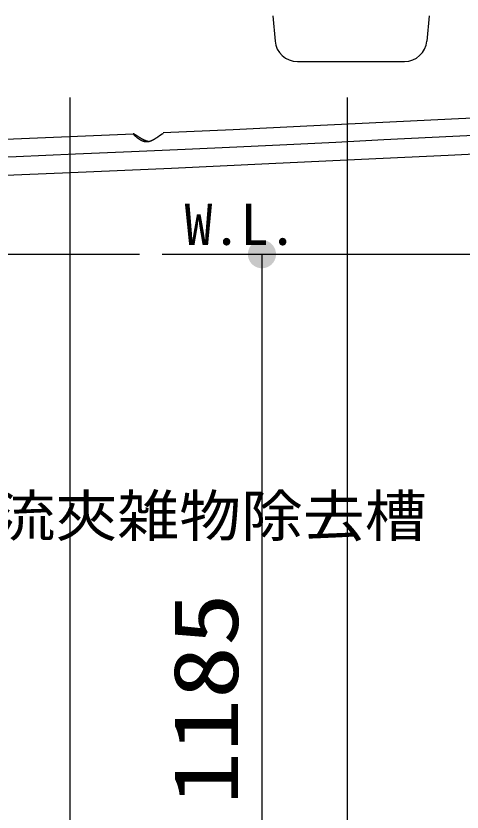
# Model space of a CAD drawing. Units: millimetres, scale not verified. Extents: x -8093 to 8093, y -5792 to 5792.
# Drawn here: x -6014 to -5419, y -2936 to -1874 of the extents above; entities that cross this region are included whole.
import ezdxf
from ezdxf.enums import TextEntityAlignment as Align

# ---------------------------------------------------------------- set-up
doc = ezdxf.new("R2010")
doc.units = ezdxf.units.MM
doc.header["$LTSCALE"] = 30
doc.linetypes.add('LONG_CHAIN', pattern=[21, 18, -1, 1, -1])
doc.linetypes.add('LONG_DOUBLE_CHAIN', pattern=[21.8, 18, -1, 0.6, -0.6, 0.6, -1])
doc.layers.add('0-1_00クル-フ-0躯体', color=3, linetype='Continuous', lineweight=25)
doc.layers.add('0-4_00クル-フ-6寸法', color=132, linetype='Continuous', lineweight=25)
doc.styles.add('ＭＳ ゴシック', font='')
doc.styles.get('ＭＳ ゴシック').set_extended_font_data('MS Gothic')

msp = doc.modelspace()

# ---------------------------------------------------------------- linework, layer by layer
at = {"layer": '0-1_00クル-フ-0躯体'}
for p, q in [((-5671.43, -1873.51), (-5668.5, -1906.99)), ((-5463.03, -1873.51), (-5465.96, -1906.99)), ((-5638.62, -1934.38), (-5495.85, -1934.38)), ((-5942.23, -1982.38), (-5942.23, -3326.38)), ((-5572.23, -1982.38), (-5572.23, -3326.38)), ((-6185.53, -2044.53), (-5857.5, -2030.75)), ((-6184.53, -2092.54), (-5941.23, -2082.31))]:
    msp.add_line(p, q, dxfattribs=at)
at = {"layer": '0-1_00クル-フ-0躯体', "linetype": 'LONG_DOUBLE_CHAIN'}
msp.add_line((-6389.1, -2191.38), (-4705.36, -2191.38), dxfattribs=at)
at = {"layer": '0-1_00クル-フ-0躯体'}
for points in [[(-5817.68, -2029.08), (-5724.38, -2024.95), (-5625.84, -2020.29), (-5524.73, -2015.37), (-5423.73, -2010.47), (-5325.52, -2005.88), (-5232.78, -2001.86), (-5148.18, -1998.69), (-5074.39, -1996.65)], [(-5856.63, -2031.06), (-5856.72, -2031.02), (-5856.8, -2030.97), (-5856.88, -2030.93), (-5856.95, -2030.9), (-5857.02, -2030.87), (-5857.08, -2030.84), (-5857.13, -2030.82), (-5857.17, -2030.8), (-5857.21, -2030.79), (-5857.25, -2030.77), (-5857.29, -2030.76), (-5857.32, -2030.76), (-5857.36, -2030.75), (-5857.39, -2030.75), (-5857.42, -2030.75), (-5857.46, -2030.75), (-5857.49, -2030.75), (-5857.51, -2030.75), (-5857.54, -2030.76), (-5857.56, -2030.76), (-5857.57, -2030.77), (-5857.58, -2030.79), (-5857.59, -2030.8), (-5857.59, -2030.81), (-5857.59, -2030.84), (-5857.58, -2030.86), (-5857.57, -2030.89), (-5857.56, -2030.92), (-5857.54, -2030.96), (-5857.52, -2031), (-5857.49, -2031.04), (-5857.47, -2031.09), (-5857.43, -2031.14), (-5857.4, -2031.19), (-5857.37, -2031.25), (-5857.34, -2031.3), (-5857.3, -2031.34), (-5857.27, -2031.39), (-5857.23, -2031.44)], [(-5857.23, -2031.44), (-5857.19, -2031.49), (-5857.14, -2031.54), (-5857.09, -2031.6), (-5857.04, -2031.66), (-5856.97, -2031.73), (-5856.9, -2031.81), (-5856.82, -2031.9), (-5856.74, -2031.98), (-5856.66, -2032.07), (-5856.57, -2032.17), (-5856.48, -2032.26), (-5856.39, -2032.35), (-5856.31, -2032.44), (-5856.23, -2032.52), (-5856.15, -2032.6), (-5856.07, -2032.67), (-5855.99, -2032.75), (-5855.91, -2032.83), (-5855.82, -2032.91), (-5855.72, -2033), (-5855.62, -2033.1), (-5855.5, -2033.21), (-5855.38, -2033.32), (-5855.25, -2033.44), (-5855.12, -2033.56), (-5854.98, -2033.68), (-5854.85, -2033.8), (-5854.72, -2033.91), (-5854.59, -2034.02), (-5854.47, -2034.13), (-5854.36, -2034.23), (-5854.25, -2034.32), (-5854.14, -2034.41), (-5854.03, -2034.51), (-5853.92, -2034.6), (-5853.79, -2034.71), (-5853.66, -2034.82), (-5853.51, -2034.93), (-5853.35, -2035.06)], [(-5851.61, -2034.23), (-5851.75, -2034.13), (-5851.9, -2034.04), (-5852.05, -2033.94), (-5852.22, -2033.83), (-5852.39, -2033.71), (-5852.57, -2033.59), (-5852.76, -2033.47), (-5852.94, -2033.35), (-5853.12, -2033.24), (-5853.29, -2033.13), (-5853.45, -2033.02), (-5853.59, -2032.93), (-5853.73, -2032.84), (-5853.85, -2032.76), (-5853.97, -2032.68), (-5854.09, -2032.6), (-5854.21, -2032.53), (-5854.33, -2032.45), (-5854.45, -2032.37), (-5854.59, -2032.29), (-5854.73, -2032.2), (-5854.87, -2032.11), (-5855.01, -2032.02), (-5855.16, -2031.93), (-5855.29, -2031.84), (-5855.42, -2031.76), (-5855.55, -2031.68), (-5855.66, -2031.62), (-5855.76, -2031.55), (-5855.85, -2031.5), (-5855.94, -2031.45), (-5856.02, -2031.4), (-5856.1, -2031.35), (-5856.18, -2031.31), (-5856.27, -2031.26), (-5856.35, -2031.21), (-5856.45, -2031.16), (-5856.54, -2031.11), (-5856.63, -2031.06)], [(-5853.35, -2035.06), (-5853.19, -2035.19), (-5853.02, -2035.33), (-5852.85, -2035.46), (-5852.68, -2035.59), (-5852.52, -2035.72), (-5852.36, -2035.85), (-5852.21, -2035.96), (-5852.07, -2036.07), (-5851.94, -2036.17), (-5851.8, -2036.28), (-5851.66, -2036.38), (-5851.51, -2036.49), (-5851.35, -2036.6), (-5851.18, -2036.72), (-5850.99, -2036.85), (-5850.79, -2036.99), (-5850.58, -2037.14), (-5850.37, -2037.28), (-5850.15, -2037.43), (-5849.94, -2037.57), (-5849.73, -2037.71), (-5849.53, -2037.84), (-5849.35, -2037.96), (-5849.17, -2038.07), (-5849, -2038.18), (-5848.84, -2038.28), (-5848.67, -2038.38), (-5848.49, -2038.49), (-5848.3, -2038.59), (-5848.1, -2038.7), (-5847.88, -2038.82), (-5847.65, -2038.95), (-5847.4, -2039.08), (-5847.15, -2039.21), (-5846.9, -2039.34), (-5846.65, -2039.46), (-5846.41, -2039.58), (-5846.18, -2039.69), (-5845.97, -2039.8)], [(-5843.85, -2038.82), (-5844.11, -2038.69), (-5844.35, -2038.57), (-5844.57, -2038.46), (-5844.78, -2038.36), (-5844.98, -2038.25), (-5845.17, -2038.15), (-5845.35, -2038.05), (-5845.54, -2037.95), (-5845.74, -2037.83), (-5845.95, -2037.71), (-5846.18, -2037.59), (-5846.42, -2037.45), (-5846.66, -2037.31), (-5846.91, -2037.16), (-5847.16, -2037.02), (-5847.4, -2036.87), (-5847.63, -2036.74), (-5847.85, -2036.61), (-5848.05, -2036.49), (-5848.23, -2036.37), (-5848.41, -2036.27), (-5848.58, -2036.17), (-5848.74, -2036.06), (-5848.91, -2035.96), (-5849.08, -2035.85), (-5849.26, -2035.74), (-5849.45, -2035.62), (-5849.65, -2035.49), (-5849.86, -2035.36), (-5850.06, -2035.22), (-5850.27, -2035.09), (-5850.47, -2034.96), (-5850.67, -2034.84), (-5850.85, -2034.72), (-5851.02, -2034.61), (-5851.18, -2034.51), (-5851.32, -2034.41), (-5851.47, -2034.32), (-5851.61, -2034.23)], [(-5837.15, -2040.99), (-5837.27, -2040.98), (-5837.33, -2040.97), (-5837.39, -2040.96), (-5837.46, -2040.96), (-5837.54, -2040.94), (-5837.63, -2040.93), (-5837.72, -2040.92), (-5837.81, -2040.91), (-5837.91, -2040.89), (-5838, -2040.88), (-5838.1, -2040.86), (-5838.2, -2040.84), (-5838.31, -2040.82), (-5838.43, -2040.79), (-5838.57, -2040.76), (-5838.72, -2040.72), (-5838.88, -2040.68), (-5839.07, -2040.63), (-5839.27, -2040.58), (-5839.49, -2040.52), (-5839.71, -2040.46), (-5839.94, -2040.4), (-5840.17, -2040.33), (-5840.4, -2040.26), (-5840.61, -2040.19), (-5840.82, -2040.13), (-5841.02, -2040.06), (-5841.21, -2039.99), (-5841.41, -2039.91), (-5841.6, -2039.84), (-5841.81, -2039.75), (-5842.02, -2039.66), (-5842.25, -2039.56), (-5842.5, -2039.45), (-5842.76, -2039.33), (-5843.03, -2039.2), (-5843.31, -2039.07), (-5843.58, -2038.95), (-5843.85, -2038.82)], [(-5839.49, -2041.24), (-5839.26, -2041.23), (-5839.17, -2041.23), (-5839.05, -2041.23), (-5838.92, -2041.23), (-5838.77, -2041.22), (-5838.62, -2041.21), (-5838.46, -2041.21), (-5838.29, -2041.19), (-5838.12, -2041.18), (-5837.94, -2041.16), (-5837.77, -2041.14), (-5837.59, -2041.11), (-5837.41, -2041.08), (-5837.21, -2041.04), (-5837, -2040.99), (-5836.78, -2040.94), (-5836.53, -2040.88), (-5836.27, -2040.81), (-5836, -2040.73), (-5835.71, -2040.65), (-5835.42, -2040.56), (-5835.13, -2040.47), (-5834.85, -2040.38), (-5834.58, -2040.29), (-5834.32, -2040.2), (-5834.09, -2040.12), (-5833.87, -2040.04), (-5833.66, -2039.95), (-5833.45, -2039.87), (-5833.25, -2039.78), (-5833.05, -2039.69), (-5832.84, -2039.59), (-5832.61, -2039.48), (-5832.36, -2039.36), (-5832.11, -2039.24), (-5831.84, -2039.1), (-5831.57, -2038.97), (-5831.3, -2038.83), (-5831.04, -2038.69)], [(-5831.04, -2038.69), (-5830.78, -2038.56), (-5830.54, -2038.43), (-5830.32, -2038.31), (-5830.12, -2038.2), (-5829.93, -2038.09), (-5829.74, -2037.98), (-5829.56, -2037.88), (-5829.37, -2037.76), (-5829.17, -2037.64), (-5828.97, -2037.52), (-5828.75, -2037.38), (-5828.51, -2037.24), (-5828.27, -2037.09), (-5828.03, -2036.93), (-5827.79, -2036.78), (-5827.55, -2036.63), (-5827.32, -2036.48), (-5827.11, -2036.35), (-5826.91, -2036.22), (-5826.73, -2036.1), (-5826.56, -2035.99), (-5826.39, -2035.88), (-5826.23, -2035.77), (-5826.07, -2035.66), (-5825.9, -2035.55), (-5825.73, -2035.43), (-5825.54, -2035.3), (-5825.34, -2035.17), (-5825.14, -2035.03), (-5824.94, -2034.89), (-5824.73, -2034.75), (-5824.54, -2034.61), (-5824.35, -2034.48), (-5824.17, -2034.36), (-5824, -2034.24), (-5823.85, -2034.13), (-5823.7, -2034.03), (-5823.57, -2033.94), (-5823.43, -2033.84)], [(-5823.43, -2033.84), (-5823.29, -2033.74), (-5823.14, -2033.64), (-5822.99, -2033.53), (-5822.83, -2033.42), (-5822.66, -2033.3), (-5822.48, -2033.17), (-5822.3, -2033.04), (-5822.12, -2032.92), (-5821.95, -2032.8), (-5821.78, -2032.68), (-5821.63, -2032.57), (-5821.48, -2032.47), (-5821.35, -2032.38), (-5821.23, -2032.29), (-5821.11, -2032.21), (-5821, -2032.13), (-5820.88, -2032.05), (-5820.76, -2031.96), (-5820.64, -2031.88), (-5820.51, -2031.79), (-5820.37, -2031.7), (-5820.23, -2031.6), (-5820.09, -2031.5), (-5819.95, -2031.41), (-5819.82, -2031.32), (-5819.69, -2031.23), (-5819.57, -2031.15), (-5819.46, -2031.08), (-5819.36, -2031.01), (-5819.27, -2030.95), (-5819.19, -2030.9), (-5819.11, -2030.85), (-5819.03, -2030.79), (-5818.95, -2030.74), (-5818.86, -2030.7), (-5818.78, -2030.64), (-5818.69, -2030.59), (-5818.6, -2030.54), (-5818.51, -2030.49)], [(-5818.51, -2030.49), (-5818.42, -2030.44), (-5818.34, -2030.39), (-5818.26, -2030.34), (-5818.19, -2030.31), (-5818.13, -2030.27), (-5818.07, -2030.24), (-5818.02, -2030.22), (-5817.98, -2030.2), (-5817.94, -2030.18), (-5817.91, -2030.17), (-5817.87, -2030.16), (-5817.85, -2030.15), (-5817.82, -2030.14), (-5817.8, -2030.13), (-5817.78, -2030.13), (-5817.76, -2030.13), (-5817.74, -2030.13), (-5817.73, -2030.12), (-5817.72, -2030.12), (-5817.71, -2030.12), (-5817.7, -2030.12), (-5817.69, -2030.12), (-5817.69, -2030.12), (-5817.69, -2030.12), (-5817.68, -2030.12), (-5817.68, -2030.12), (-5817.68, -2030.12)], [(-5941.23, -2082.31), (-5806.45, -2076.44), (-5676.72, -2070.46), (-5553.27, -2064.61), (-5437.34, -2059.08), (-5330.18, -2054.11), (-5233.04, -2049.9), (-5147.16, -2046.68), (-5073.79, -2044.65)], [(-5845.97, -2039.8), (-5845.77, -2039.89), (-5845.58, -2039.98), (-5845.39, -2040.06), (-5845.19, -2040.13), (-5844.99, -2040.21), (-5844.78, -2040.28), (-5844.55, -2040.36), (-5844.31, -2040.44), (-5844.05, -2040.52), (-5843.77, -2040.6), (-5843.49, -2040.69), (-5843.21, -2040.76), (-5842.94, -2040.84), (-5842.67, -2040.91), (-5842.42, -2040.97), (-5842.18, -2041.02), (-5841.97, -2041.07), (-5841.76, -2041.11), (-5841.57, -2041.14), (-5841.39, -2041.17), (-5841.21, -2041.19), (-5841.04, -2041.21), (-5840.87, -2041.22), (-5840.7, -2041.23), (-5840.53, -2041.24), (-5840.37, -2041.24), (-5840.21, -2041.24), (-5840.07, -2041.24), (-5839.94, -2041.24), (-5839.82, -2041.24), (-5839.49, -2041.24)]]:
    msp.add_lwpolyline(points, dxfattribs=at)
at = {"layer": '0-1_00クル-フ-0躯体', "linetype": 'LONG_CHAIN'}
msp.add_lwpolyline([(-5031.48, -2019.78), (-5111.9, -2021.69), (-5187.57, -2023.99), (-5259.3, -2026.6), (-5327.91, -2029.47), (-5394.21, -2032.53), (-5459.02, -2035.71), (-5523.15, -2038.94), (-5587.43, -2042.16), (-5652.62, -2045.31), (-5719.36, -2048.43), (-5788.24, -2051.55), (-5859.86, -2054.71), (-5934.8, -2057.95), (-6013.67, -2061.31), (-6097.05, -2064.84), (-6185.54, -2068.56)], dxfattribs=at)
at = {"layer": '0-1_00クル-フ-0躯体'}
for centre, start, end in [((-5638.62, -1904.38), 185, 270), ((-5495.85, -1904.38), 270, 355)]:
    msp.add_arc(centre, 30, start, end, dxfattribs=at)
at = {"layer": '0-4_00クル-フ-6寸法', "color": 4}
for p, q in [((-5805.92, -2191.38), (-5685.92, -2191.38)), ((-5685.92, -2191.38), (-5685.92, -3376.38))]:
    msp.add_line(p, q, dxfattribs=at)
at = {"layer": '0-4_00クル-フ-6寸法'}
for points in [[(-5685.92, -2191.38), (-5698.75, -2177.71), (-5696.94, -2176.21)], [(-5685.92, -2191.38), (-5696.94, -2176.21), (-5694.95, -2174.95)], [(-5685.92, -2191.38), (-5694.95, -2174.95), (-5692.82, -2173.95)], [(-5685.92, -2191.38), (-5692.82, -2173.95), (-5690.58, -2173.22)], [(-5685.92, -2191.38), (-5690.58, -2173.22), (-5688.27, -2172.78)], [(-5685.92, -2191.38), (-5688.27, -2172.78), (-5685.92, -2172.63)], [(-5685.92, -2191.38), (-5685.92, -2172.63), (-5683.57, -2172.78)], [(-5685.92, -2191.38), (-5683.57, -2172.78), (-5681.25, -2173.22)], [(-5685.92, -2191.38), (-5681.25, -2173.22), (-5679.01, -2173.95)], [(-5685.92, -2191.38), (-5679.01, -2173.95), (-5676.88, -2174.95)], [(-5685.92, -2191.38), (-5676.88, -2174.95), (-5674.9, -2176.21)], [(-5685.92, -2191.38), (-5674.9, -2176.21), (-5673.08, -2177.71)], [(-5685.92, -2191.38), (-5704.33, -2187.87), (-5703.75, -2185.59)], [(-5685.92, -2191.38), (-5703.75, -2185.59), (-5702.88, -2183.4)], [(-5685.92, -2191.38), (-5702.88, -2183.4), (-5701.75, -2181.33)], [(-5685.92, -2191.38), (-5701.75, -2181.33), (-5700.36, -2179.43)], [(-5685.92, -2191.38), (-5700.36, -2179.43), (-5698.75, -2177.71)], [(-5685.92, -2191.38), (-5673.08, -2177.71), (-5671.47, -2179.43)], [(-5685.92, -2191.38), (-5671.47, -2179.43), (-5670.09, -2181.33)], [(-5685.92, -2191.38), (-5670.09, -2181.33), (-5668.95, -2183.4)], [(-5685.92, -2191.38), (-5668.95, -2183.4), (-5668.08, -2185.59)], [(-5685.92, -2191.38), (-5668.08, -2185.59), (-5667.5, -2187.87)], [(-5685.92, -2191.38), (-5704.63, -2190.2), (-5704.33, -2187.87)], [(-5685.92, -2191.38), (-5704.63, -2192.56), (-5704.63, -2190.2)], [(-5685.92, -2191.38), (-5704.33, -2194.89), (-5704.63, -2192.56)], [(-5685.92, -2191.38), (-5703.75, -2197.17), (-5704.33, -2194.89)], [(-5685.92, -2191.38), (-5702.88, -2199.36), (-5703.75, -2197.17)], [(-5685.92, -2191.38), (-5701.75, -2201.43), (-5702.88, -2199.36)], [(-5685.92, -2191.38), (-5700.36, -2203.33), (-5701.75, -2201.43)], [(-5685.92, -2191.38), (-5698.75, -2205.05), (-5700.36, -2203.33)], [(-5685.92, -2191.38), (-5696.94, -2206.55), (-5698.75, -2205.05)], [(-5685.92, -2191.38), (-5694.95, -2207.81), (-5696.94, -2206.55)], [(-5685.92, -2191.38), (-5692.82, -2208.81), (-5694.95, -2207.81)], [(-5685.92, -2191.38), (-5690.58, -2209.54), (-5692.82, -2208.81)], [(-5685.92, -2191.38), (-5688.27, -2209.98), (-5690.58, -2209.54)], [(-5685.92, -2191.38), (-5685.92, -2210.13), (-5688.27, -2209.98)], [(-5685.92, -2191.38), (-5667.5, -2187.87), (-5667.2, -2190.2)], [(-5685.92, -2191.38), (-5667.2, -2190.2), (-5667.2, -2192.56)], [(-5685.92, -2191.38), (-5683.57, -2209.98), (-5685.92, -2210.13)], [(-5685.92, -2191.38), (-5681.25, -2209.54), (-5683.57, -2209.98)], [(-5685.92, -2191.38), (-5679.01, -2208.81), (-5681.25, -2209.54)], [(-5685.92, -2191.38), (-5676.88, -2207.81), (-5679.01, -2208.81)], [(-5685.92, -2191.38), (-5674.9, -2206.55), (-5676.88, -2207.81)], [(-5685.92, -2191.38), (-5673.08, -2205.05), (-5674.9, -2206.55)], [(-5685.92, -2191.38), (-5671.47, -2203.33), (-5673.08, -2205.05)], [(-5685.92, -2191.38), (-5670.09, -2201.43), (-5671.47, -2203.33)], [(-5685.92, -2191.38), (-5668.95, -2199.36), (-5670.09, -2201.43)], [(-5685.92, -2191.38), (-5668.08, -2197.17), (-5668.95, -2199.36)], [(-5685.92, -2191.38), (-5667.5, -2194.89), (-5668.08, -2197.17)], [(-5685.92, -2191.38), (-5667.2, -2192.56), (-5667.5, -2194.89)]]:
    msp.add_solid(points, dxfattribs=at)

# ---------------------------------------------------------------- texts
at = {"layer": '0-1_00クル-フ-0躯体', "color": 4, "style": 'ＭＳ ゴシック'}
msp.add_text('W.L.', height=54.99, dxfattribs=at).set_placement((-5789.22, -2195.49), align=Align.BOTTOM_LEFT)
at = {"layer": '0-1_00クル-フ-0躯体', "color": 4, "style": 'ＭＳ ゴシック', "width": 1.1}
msp.add_text('横向流夾雑物除去槽', height=54.99, dxfattribs=at).set_placement((-6208.88, -2584.45), align=Align.BOTTOM_LEFT)
at = {"layer": '0-4_00クル-フ-6寸法', "color": 3, "style": 'ＭＳ ゴシック', "width": 1.2}
msp.add_text('1185', height=86.66, rotation=90, dxfattribs=at).set_placement((-5691.76, -2926.17), align=Align.BOTTOM_LEFT)

doc.saveas('drawing.dxf')
